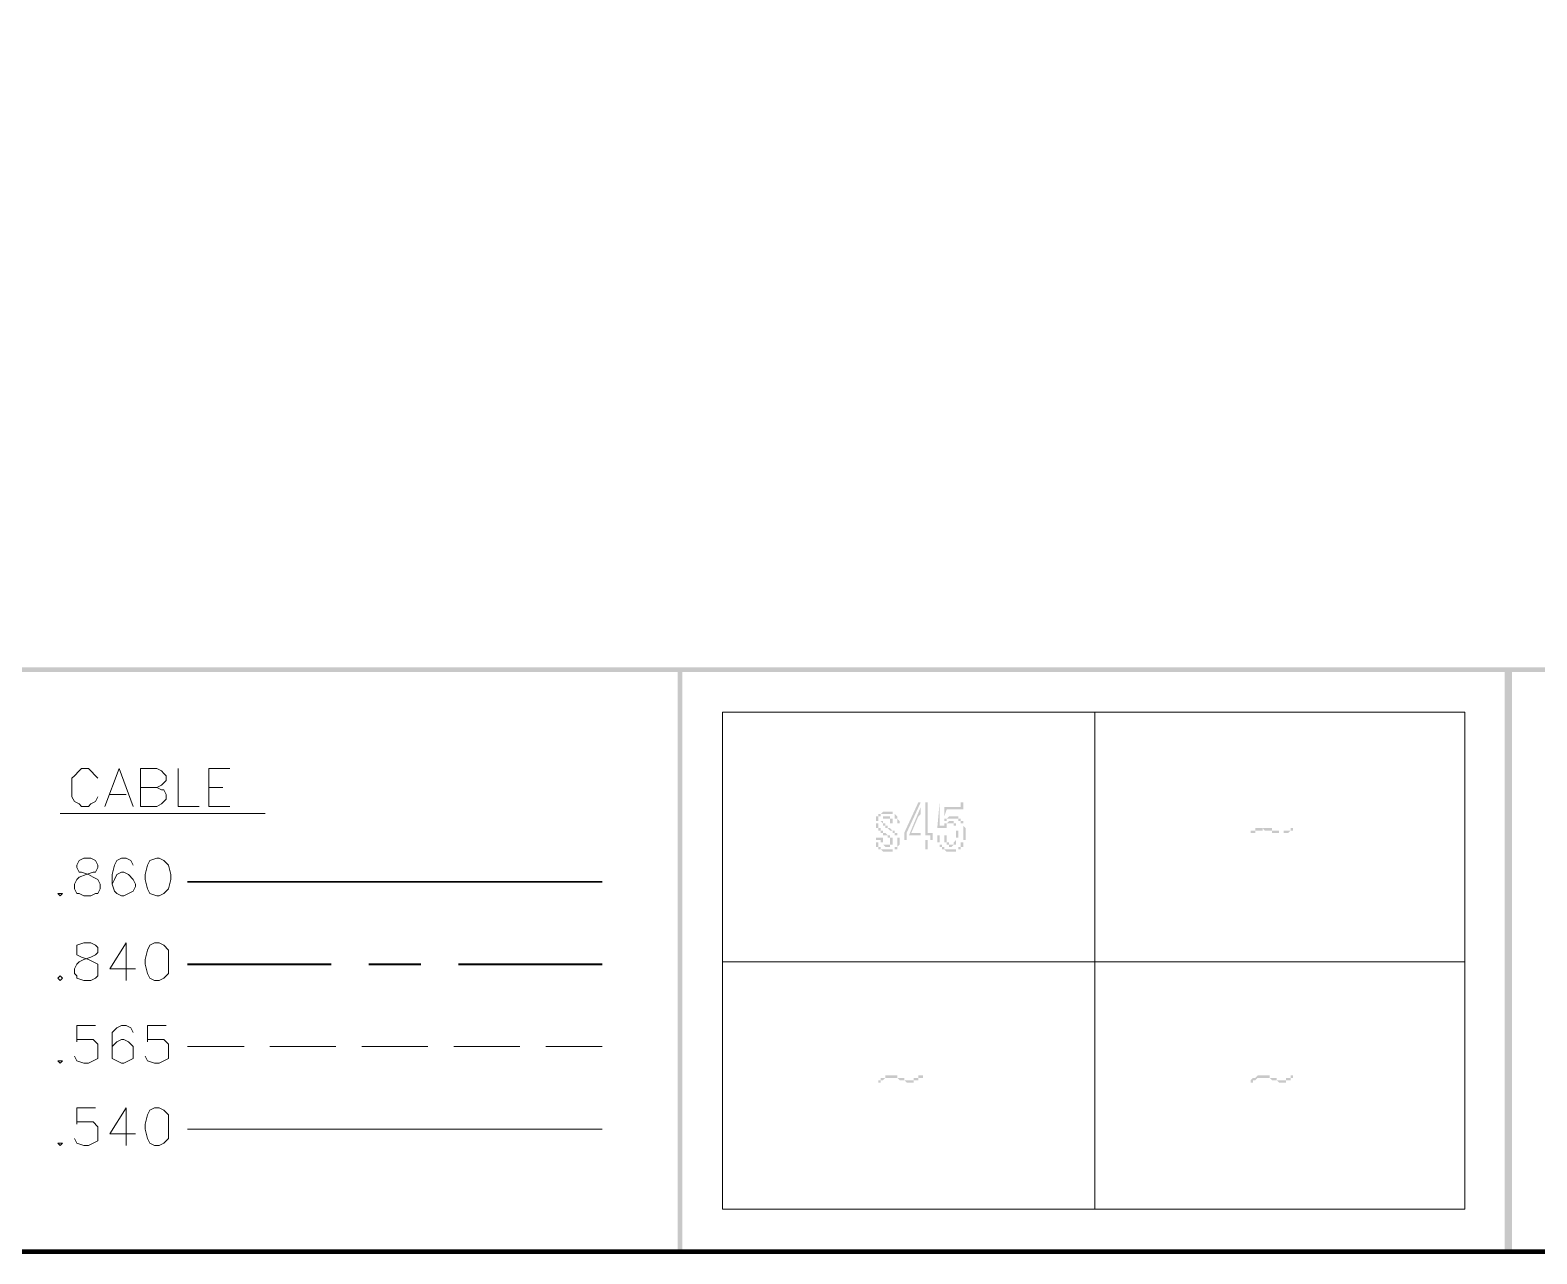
# Model space of a CAD drawing. Header units: millimetres. Extents: x 3.6 to 37.8, y 0.6 to 28.7.
# Drawn here: x 18.051 to 20.717, y 0.595 to 2.761 of the extents above; entities that cross this region are included whole.
import ezdxf

# ---------------------------------------------------------------- set-up
doc = ezdxf.new("R2010")
doc.units = ezdxf.units.MM
doc.layers.add('PDF_0', color=7, linetype='Continuous')

msp = doc.modelspace()

# ---------------------------------------------------------------- hatches: boundary and pattern name
at = {"layer": 'PDF_0', "transparency": 33554559}
h = msp.add_hatch(color=256, dxfattribs=at)
h.paths.add_polyline_path([(19.6268, 1.3858), (19.6268, 1.3358), (19.606, 1.3358)], flags=0)
h.paths.add_polyline_path([(19.6268, 1.3942), (19.6018, 1.34), (19.6018, 1.3275), (19.6268, 1.3275), (19.6268, 1.3108), (19.6351, 1.3108), (19.6351, 1.3275), (19.6435, 1.3275), (19.6435, 1.3358), (19.6351, 1.3358), (19.6351, 1.3942)], flags=0)
h.paths.add_polyline_path([(19.6268, 1.3775), (19.6268, 1.3775), (19.6268, 1.3775), (19.6268, 1.3733), (19.6268, 1.3733), (19.6268, 1.3733), (19.6268, 1.3733), (19.6226, 1.3692), (19.6226, 1.3692), (19.6226, 1.3692), (19.6226, 1.3692), (19.6101, 1.34), (19.6268, 1.34), (19.6268, 1.365), (19.6268, 1.365), (19.6268, 1.3692), (19.6268, 1.3692), (19.6268, 1.3692), (19.6268, 1.3733), (19.6268, 1.3733), (19.6268, 1.3733), (19.6268, 1.3733), (19.6268, 1.3775), (19.6268, 1.3775), (19.6268, 1.3775)], flags=0)
h.paths.add_polyline_path([(19.6226, 1.3942), (19.6393, 1.3942), (19.6393, 1.34), (19.6476, 1.34), (19.6476, 1.3275), (19.6393, 1.3275), (19.6393, 1.3108), (19.6268, 1.3108), (19.6268, 1.3275), (19.5976, 1.3275), (19.5976, 1.34)], flags=0)
h = msp.add_hatch(color=256, dxfattribs=at)
h.paths.add_polyline_path([(19.6602, 1.3942), (19.6602, 1.3525), (19.6685, 1.3525), (19.6685, 1.3525), (19.6685, 1.3566), (19.6727, 1.3566), (19.6727, 1.3566), (19.6727, 1.3566), (19.6727, 1.3566), (19.6727, 1.3566), (19.6768, 1.3608), (19.6768, 1.3608), (19.6768, 1.3608), (19.6768, 1.3608), (19.681, 1.3608), (19.681, 1.3608), (19.681, 1.3608), (19.681, 1.3608), (19.6852, 1.3608), (19.6852, 1.3566), (19.6852, 1.3566), (19.6852, 1.3566), (19.6893, 1.3566), (19.6893, 1.3566), (19.6893, 1.3566), (19.6893, 1.3525), (19.6893, 1.3525), (19.6893, 1.3525), (19.6893, 1.3525), (19.6893, 1.3483), (19.6893, 1.3483), (19.6893, 1.3483), (19.6893, 1.3483), (19.6893, 1.3441), (19.6893, 1.3441), (19.6935, 1.3441), (19.6935, 1.34), (19.6935, 1.34), (19.6935, 1.34), (19.6935, 1.3358), (19.6935, 1.3358), (19.6935, 1.3358), (19.6935, 1.3316), (19.6893, 1.3316), (19.6893, 1.3316), (19.6893, 1.3275), (19.6893, 1.3275), (19.6893, 1.3275), (19.6893, 1.3275), (19.6893, 1.3233), (19.6893, 1.3233), (19.6893, 1.3233), (19.6893, 1.3233), (19.6893, 1.3233), (19.6893, 1.3191), (19.6893, 1.3191), (19.6852, 1.3191), (19.6852, 1.3191), (19.6852, 1.3191), (19.6852, 1.3191), (19.6852, 1.3191), (19.681, 1.3149), (19.681, 1.3149), (19.681, 1.3149), (19.681, 1.3149), (19.6768, 1.3149), (19.6768, 1.3191), (19.6768, 1.3191), (19.6768, 1.3191), (19.6727, 1.3191), (19.6727, 1.3191), (19.6727, 1.3191), (19.6727, 1.3233), (19.6727, 1.3233), (19.6727, 1.3233), (19.6727, 1.3233), (19.6685, 1.3233), (19.6685, 1.3233), (19.6685, 1.3275), (19.6685, 1.3275), (19.6685, 1.3275), (19.6685, 1.3275), (19.6685, 1.3316), (19.6685, 1.3316), (19.6685, 1.3316), (19.6685, 1.3358), (19.6685, 1.3358), (19.6602, 1.3358), (19.6602, 1.3358), (19.6602, 1.3316), (19.6602, 1.3316), (19.6602, 1.3316), (19.6602, 1.3275), (19.6602, 1.3275), (19.6602, 1.3275), (19.6602, 1.3233), (19.6602, 1.3233), (19.6602, 1.3233), (19.6602, 1.3233), (19.6602, 1.3191), (19.6602, 1.3191), (19.6602, 1.3191), (19.6643, 1.3191), (19.6643, 1.3191), (19.6643, 1.3149), (19.6643, 1.3149), (19.6643, 1.3149), (19.6643, 1.3149), (19.6685, 1.3149), (19.6685, 1.3149), (19.6685, 1.3108), (19.6685, 1.3108), (19.6685, 1.3108), (19.6727, 1.3108), (19.6727, 1.3108), (19.6727, 1.3108), (19.6727, 1.3108), (19.6768, 1.3108), (19.6768, 1.3108), (19.6768, 1.3108), (19.681, 1.3108), (19.681, 1.3108), (19.681, 1.3108), (19.681, 1.3108), (19.6852, 1.3108), (19.6852, 1.3108), (19.6852, 1.3108), (19.6852, 1.3108), (19.6893, 1.3108), (19.6893, 1.3108), (19.6893, 1.3108), (19.6893, 1.3108), (19.6935, 1.3108), (19.6935, 1.3149), (19.6935, 1.3149), (19.6935, 1.3149), (19.6935, 1.3149), (19.6977, 1.3149), (19.6977, 1.3149), (19.6977, 1.3191), (19.6977, 1.3191), (19.6977, 1.3191), (19.6977, 1.3191), (19.6977, 1.3191), (19.6977, 1.3233), (19.6977, 1.3233), (19.7019, 1.3233), (19.7019, 1.3233), (19.7019, 1.3275), (19.7019, 1.3275), (19.7019, 1.3275), (19.7019, 1.3275), (19.7019, 1.3316), (19.7019, 1.3316), (19.7019, 1.3316), (19.7019, 1.3358), (19.7019, 1.3358), (19.7019, 1.3358), (19.7019, 1.34), (19.7019, 1.34), (19.7019, 1.34), (19.7019, 1.3441), (19.7019, 1.3441), (19.7019, 1.3441), (19.7019, 1.3483), (19.7019, 1.3483), (19.7019, 1.3483), (19.7019, 1.3525), (19.7019, 1.3525), (19.7019, 1.3525), (19.7019, 1.3525), (19.7019, 1.3566), (19.6977, 1.3566), (19.6977, 1.3566), (19.6977, 1.3566), (19.6977, 1.3566), (19.6977, 1.3608), (19.6977, 1.3608), (19.6977, 1.3608), (19.6977, 1.3608), (19.6935, 1.3608), (19.6935, 1.365), (19.6935, 1.365), (19.6935, 1.365), (19.6935, 1.365), (19.6893, 1.365), (19.6893, 1.365), (19.6893, 1.365), (19.6893, 1.365), (19.6852, 1.365), (19.6852, 1.365), (19.6852, 1.365), (19.681, 1.365), (19.681, 1.365), (19.681, 1.365), (19.681, 1.365), (19.6768, 1.365), (19.6768, 1.365), (19.6768, 1.365), (19.6768, 1.365), (19.6768, 1.365), (19.6727, 1.365), (19.6727, 1.365), (19.6727, 1.365), (19.6727, 1.3608), (19.6727, 1.3608), (19.6685, 1.3608), (19.6685, 1.3608), (19.6685, 1.3566), (19.6685, 1.3566), (19.6685, 1.3858), (19.6977, 1.3858), (19.6977, 1.3942)], flags=0)
h.paths.add_polyline_path([(19.6602, 1.3942), (19.7019, 1.3942), (19.7019, 1.3817), (19.6727, 1.3817), (19.6685, 1.3692), (19.6685, 1.365), (19.6685, 1.365), (19.6685, 1.365), (19.6685, 1.365), (19.6727, 1.365), (19.6727, 1.365), (19.6727, 1.365), (19.6727, 1.365), (19.6727, 1.365), (19.6768, 1.3692), (19.6768, 1.3692), (19.6768, 1.3692), (19.6768, 1.3692), (19.6768, 1.3692), (19.681, 1.3692), (19.681, 1.3692), (19.681, 1.3692), (19.681, 1.3692), (19.6852, 1.3692), (19.6852, 1.3692), (19.6852, 1.3692), (19.6893, 1.3692), (19.6893, 1.3692), (19.6893, 1.3692), (19.6893, 1.3692), (19.6935, 1.3692), (19.6935, 1.365), (19.6935, 1.365), (19.6935, 1.365), (19.6977, 1.365), (19.6977, 1.365), (19.6977, 1.365), (19.6977, 1.365), (19.6977, 1.3608), (19.6977, 1.3608), (19.7019, 1.3608), (19.7019, 1.3608), (19.7019, 1.3608), (19.7019, 1.3566), (19.7019, 1.3566), (19.7019, 1.3566), (19.7019, 1.3566), (19.7019, 1.3566), (19.7019, 1.3525), (19.7019, 1.3525), (19.7019, 1.3525), (19.706, 1.3483), (19.706, 1.3483), (19.706, 1.3483), (19.706, 1.3483), (19.706, 1.3441), (19.706, 1.3441), (19.706, 1.3441), (19.706, 1.34), (19.706, 1.34), (19.706, 1.34), (19.706, 1.3358), (19.706, 1.3358), (19.706, 1.3358), (19.706, 1.3316), (19.706, 1.3316), (19.706, 1.3316), (19.706, 1.3275), (19.7019, 1.3275), (19.7019, 1.3275), (19.7019, 1.3275), (19.7019, 1.3233), (19.7019, 1.3233), (19.7019, 1.3233), (19.7019, 1.3233), (19.7019, 1.3191), (19.7019, 1.3191), (19.7019, 1.3191), (19.7019, 1.3191), (19.7019, 1.3149), (19.6977, 1.3149), (19.6977, 1.3149), (19.6977, 1.3149), (19.6977, 1.3149), (19.6977, 1.3149), (19.6977, 1.3108), (19.6977, 1.3108), (19.6935, 1.3108), (19.6935, 1.3108), (19.6935, 1.3108), (19.6935, 1.3108), (19.6935, 1.3108), (19.6893, 1.3108), (19.6893, 1.3108), (19.6893, 1.3066), (19.6852, 1.3066), (19.6852, 1.3066), (19.6852, 1.3066), (19.6852, 1.3066), (19.681, 1.3066), (19.681, 1.3066), (19.681, 1.3066), (19.681, 1.3066), (19.6768, 1.3066), (19.6768, 1.3066), (19.6768, 1.3066), (19.6727, 1.3066), (19.6727, 1.3066), (19.6727, 1.3066), (19.6727, 1.3066), (19.6685, 1.3108), (19.6685, 1.3108), (19.6685, 1.3108), (19.6685, 1.3108), (19.6643, 1.3108), (19.6643, 1.3108), (19.6643, 1.3108), (19.6643, 1.3108), (19.6643, 1.3149), (19.6602, 1.3149), (19.6602, 1.3149), (19.6602, 1.3149), (19.6602, 1.3149), (19.6602, 1.3191), (19.6602, 1.3191), (19.6602, 1.3191), (19.6602, 1.3191), (19.6602, 1.3233), (19.656, 1.3233), (19.656, 1.3233), (19.656, 1.3233), (19.656, 1.3275), (19.656, 1.3275), (19.656, 1.3275), (19.656, 1.3275), (19.656, 1.3316), (19.656, 1.3316), (19.656, 1.3316), (19.656, 1.3358), (19.656, 1.3358), (19.6727, 1.3358), (19.6727, 1.3358), (19.6727, 1.3358), (19.6727, 1.3358), (19.6727, 1.3316), (19.6727, 1.3316), (19.6727, 1.3316), (19.6727, 1.3275), (19.6727, 1.3275), (19.6727, 1.3275), (19.6727, 1.3275), (19.6727, 1.3233), (19.6727, 1.3233), (19.6727, 1.3233), (19.6727, 1.3233), (19.6768, 1.3233), (19.6768, 1.3191), (19.6768, 1.3191), (19.6768, 1.3191), (19.6768, 1.3191), (19.681, 1.3191), (19.681, 1.3191), (19.681, 1.3191), (19.681, 1.3191), (19.6852, 1.3191), (19.6852, 1.3191), (19.6852, 1.3233), (19.6852, 1.3233), (19.6852, 1.3233), (19.6852, 1.3233), (19.6852, 1.3233), (19.6893, 1.3275), (19.6893, 1.3275), (19.6893, 1.3275), (19.6893, 1.3275), (19.6893, 1.3275), (19.6893, 1.3316), (19.6893, 1.3316), (19.6893, 1.3316), (19.6893, 1.3358), (19.6893, 1.3358), (19.6893, 1.3358), (19.6893, 1.34), (19.6893, 1.34), (19.6893, 1.34), (19.6893, 1.34), (19.6893, 1.3441), (19.6893, 1.3441), (19.6893, 1.3441), (19.6893, 1.3483), (19.6893, 1.3483), (19.6893, 1.3483), (19.6893, 1.3483), (19.6893, 1.3525), (19.6852, 1.3525), (19.6852, 1.3525), (19.6852, 1.3525), (19.6852, 1.3525), (19.6852, 1.3566), (19.6852, 1.3566), (19.6852, 1.3566), (19.681, 1.3566), (19.681, 1.3566), (19.681, 1.3566), (19.681, 1.3566), (19.6768, 1.3566), (19.6768, 1.3566), (19.6768, 1.3566), (19.6768, 1.3566), (19.6727, 1.3566), (19.6727, 1.3566), (19.6727, 1.3525), (19.6727, 1.3525), (19.6727, 1.3525), (19.6727, 1.3525), (19.6727, 1.3483), (19.6727, 1.3483), (19.656, 1.3483)], flags=0)
h = msp.add_hatch(color=256, dxfattribs=at)
h.paths.add_polyline_path([(19.5851, 1.3566), (19.5851, 1.3608), (19.5851, 1.3608), (19.5851, 1.3608), (19.5851, 1.3608), (19.5851, 1.365), (19.5851, 1.365), (19.5851, 1.365), (19.5809, 1.365), (19.5809, 1.3691), (19.5809, 1.3691), (19.5809, 1.3691), (19.5809, 1.3691), (19.5809, 1.3691), (19.5809, 1.3733), (19.5768, 1.3733), (19.5768, 1.3733), (19.5768, 1.3733), (19.5768, 1.3733), (19.5726, 1.3733), (19.5726, 1.3733), (19.5726, 1.3733), (19.5684, 1.3733), (19.5684, 1.3733), (19.5684, 1.3733), (19.5684, 1.3733), (19.5642, 1.3733), (19.5642, 1.3733), (19.5642, 1.3733), (19.5601, 1.3733), (19.5601, 1.3733), (19.5601, 1.3733), (19.5601, 1.3733), (19.5559, 1.3733), (19.5559, 1.3733), (19.5559, 1.3733), (19.5559, 1.3691), (19.5559, 1.3691), (19.5517, 1.3691), (19.5517, 1.3691), (19.5517, 1.3691), (19.5517, 1.3691), (19.5517, 1.365), (19.5517, 1.365), (19.5517, 1.365), (19.5517, 1.365), (19.5517, 1.3608), (19.5476, 1.3608), (19.5476, 1.3608), (19.5476, 1.3608), (19.5476, 1.3566), (19.5476, 1.3566), (19.5517, 1.3566), (19.5517, 1.3566), (19.5517, 1.3566), (19.5517, 1.3525), (19.5517, 1.3525), (19.5517, 1.3525), (19.5517, 1.3525), (19.5517, 1.3483), (19.5517, 1.3483), (19.5517, 1.3483), (19.5559, 1.3483), (19.5559, 1.3483), (19.5559, 1.3441), (19.5559, 1.3441), (19.5559, 1.3441), (19.5601, 1.3441), (19.5601, 1.3441), (19.5601, 1.34), (19.5601, 1.34), (19.5642, 1.34), (19.5642, 1.34), (19.5642, 1.34), (19.5642, 1.34), (19.5642, 1.34), (19.5684, 1.3358), (19.5684, 1.3358), (19.5684, 1.3358), (19.5684, 1.3358), (19.5726, 1.3358), (19.5726, 1.3316), (19.5726, 1.3316), (19.5726, 1.3316), (19.5768, 1.3316), (19.5768, 1.3316), (19.5768, 1.3275), (19.5768, 1.3275), (19.5768, 1.3275), (19.5768, 1.3275), (19.5768, 1.3275), (19.5768, 1.3275), (19.5768, 1.3233), (19.5768, 1.3233), (19.5768, 1.3233), (19.5768, 1.3191), (19.5768, 1.3191), (19.5768, 1.3191), (19.5726, 1.3191), (19.5726, 1.3191), (19.5726, 1.3191), (19.5726, 1.3149), (19.5726, 1.3149), (19.5684, 1.3149), (19.5684, 1.3149), (19.5684, 1.3149), (19.5642, 1.3149), (19.5642, 1.3149), (19.5642, 1.3149), (19.5642, 1.3149), (19.5601, 1.3191), (19.5601, 1.3191), (19.5601, 1.3191), (19.5601, 1.3191), (19.5601, 1.3191), (19.5601, 1.3191), (19.5601, 1.3233), (19.5559, 1.3233), (19.5559, 1.3233), (19.5559, 1.3233), (19.5559, 1.3275), (19.5559, 1.3275), (19.5559, 1.3275), (19.5476, 1.3275), (19.5476, 1.3275), (19.5476, 1.3275), (19.5476, 1.3233), (19.5476, 1.3233), (19.5476, 1.3233), (19.5517, 1.3233), (19.5517, 1.3191), (19.5517, 1.3191), (19.5517, 1.3191), (19.5517, 1.3191), (19.5517, 1.3149), (19.5517, 1.3149), (19.5517, 1.3149), (19.5517, 1.3149), (19.5559, 1.3149), (19.5559, 1.3149), (19.5559, 1.3108), (19.5559, 1.3108), (19.5559, 1.3108), (19.5601, 1.3108), (19.5601, 1.3108), (19.5601, 1.3108), (19.5601, 1.3108), (19.5642, 1.3108), (19.5642, 1.3108), (19.5642, 1.3108), (19.5684, 1.3108), (19.5684, 1.3108), (19.5684, 1.3108), (19.5684, 1.3108), (19.5726, 1.3108), (19.5726, 1.3108), (19.5726, 1.3108), (19.5768, 1.3108), (19.5768, 1.3108), (19.5768, 1.3108), (19.5768, 1.3108), (19.5809, 1.3108), (19.5809, 1.3149), (19.5809, 1.3149), (19.5809, 1.3149), (19.5809, 1.3149), (19.5809, 1.3149), (19.5851, 1.3149), (19.5851, 1.3191), (19.5851, 1.3191), (19.5851, 1.3191), (19.5851, 1.3191), (19.5851, 1.3233), (19.5851, 1.3233), (19.5851, 1.3233), (19.5851, 1.3233), (19.5851, 1.3275), (19.5851, 1.3275), (19.5851, 1.3275), (19.5851, 1.3275), (19.5851, 1.3275), (19.5851, 1.3316), (19.5851, 1.3316), (19.5851, 1.3316), (19.5851, 1.3316), (19.5851, 1.3316), (19.5851, 1.3358), (19.5809, 1.3358), (19.5809, 1.3358), (19.5809, 1.3358), (19.5809, 1.34), (19.5809, 1.34), (19.5768, 1.34), (19.5768, 1.34), (19.5768, 1.34), (19.5768, 1.3441), (19.5726, 1.3441), (19.5726, 1.3441), (19.5726, 1.3441), (19.5726, 1.3441), (19.5726, 1.3441), (19.5684, 1.3483), (19.5684, 1.3483), (19.5684, 1.3483), (19.5642, 1.3483), (19.5642, 1.3483), (19.5642, 1.3525), (19.5642, 1.3525), (19.5601, 1.3525), (19.5601, 1.3525), (19.5601, 1.3525), (19.5601, 1.3566), (19.5601, 1.3566), (19.5601, 1.3566), (19.5601, 1.3566), (19.5601, 1.3566), (19.5559, 1.3608), (19.5559, 1.3608), (19.5559, 1.3608), (19.5559, 1.3608), (19.5601, 1.3608), (19.5601, 1.365), (19.5601, 1.365), (19.5601, 1.365), (19.5601, 1.365), (19.5601, 1.365), (19.5601, 1.3691), (19.5642, 1.3691), (19.5642, 1.3691), (19.5642, 1.3691), (19.5684, 1.3691), (19.5684, 1.3691), (19.5684, 1.3691), (19.5684, 1.3691), (19.5726, 1.3691), (19.5726, 1.3691), (19.5726, 1.365), (19.5726, 1.365), (19.5726, 1.365), (19.5726, 1.365), (19.5768, 1.365), (19.5768, 1.365), (19.5768, 1.365), (19.5768, 1.3608), (19.5768, 1.3608), (19.5768, 1.3608), (19.5768, 1.3566), (19.5768, 1.3566)], flags=0)
h.paths.add_polyline_path([(19.5893, 1.3566), (19.5726, 1.3566), (19.5726, 1.3566), (19.5726, 1.3566), (19.5726, 1.3608), (19.5726, 1.3608), (19.5726, 1.3608), (19.5726, 1.3608), (19.5726, 1.365), (19.5726, 1.365), (19.5726, 1.365), (19.5726, 1.365), (19.5684, 1.365), (19.5684, 1.365), (19.5684, 1.365), (19.5684, 1.365), (19.5642, 1.365), (19.5642, 1.365), (19.5642, 1.365), (19.5642, 1.365), (19.5642, 1.365), (19.5601, 1.365), (19.5601, 1.3608), (19.5601, 1.3608), (19.5601, 1.3608), (19.5601, 1.3608), (19.5601, 1.3608), (19.5601, 1.3566), (19.5601, 1.3566), (19.5601, 1.3566), (19.5601, 1.3566), (19.5642, 1.3566), (19.5642, 1.3566), (19.5642, 1.3525), (19.5642, 1.3525), (19.5642, 1.3525), (19.5684, 1.3525), (19.5684, 1.3483), (19.5684, 1.3483), (19.5684, 1.3483), (19.5726, 1.3483), (19.5726, 1.3483), (19.5726, 1.3483), (19.5726, 1.3483), (19.5726, 1.3483), (19.5726, 1.3483), (19.5768, 1.3441), (19.5768, 1.3441), (19.5768, 1.3441), (19.5768, 1.3441), (19.5809, 1.3441), (19.5809, 1.34), (19.5809, 1.34), (19.5809, 1.34), (19.5851, 1.34), (19.5851, 1.3358), (19.5851, 1.3358), (19.5851, 1.3358), (19.5851, 1.3358), (19.5851, 1.3358), (19.5851, 1.3316), (19.5893, 1.3316), (19.5893, 1.3316), (19.5893, 1.3316), (19.5893, 1.3316), (19.5893, 1.3275), (19.5893, 1.3275), (19.5893, 1.3275), (19.5893, 1.3275), (19.5893, 1.3275), (19.5893, 1.3233), (19.5893, 1.3233), (19.5893, 1.3233), (19.5893, 1.3191), (19.5893, 1.3191), (19.5893, 1.3191), (19.5893, 1.3191), (19.5851, 1.3149), (19.5851, 1.3149), (19.5851, 1.3149), (19.5851, 1.3149), (19.5851, 1.3149), (19.5851, 1.3108), (19.5851, 1.3108), (19.5809, 1.3108), (19.5809, 1.3108), (19.5809, 1.3108), (19.5809, 1.3108), (19.5809, 1.3108), (19.5768, 1.3108), (19.5768, 1.3108), (19.5768, 1.3066), (19.5768, 1.3066), (19.5726, 1.3066), (19.5726, 1.3066), (19.5726, 1.3066), (19.5684, 1.3066), (19.5684, 1.3066), (19.5684, 1.3066), (19.5642, 1.3066), (19.5642, 1.3066), (19.5642, 1.3066), (19.5601, 1.3066), (19.5601, 1.3066), (19.5601, 1.3066), (19.5601, 1.3066), (19.5559, 1.3108), (19.5559, 1.3108), (19.5559, 1.3108), (19.5559, 1.3108), (19.5517, 1.3108), (19.5517, 1.3108), (19.5517, 1.3108), (19.5517, 1.3108), (19.5517, 1.3108), (19.5517, 1.3149), (19.5517, 1.3149), (19.5476, 1.3149), (19.5476, 1.3149), (19.5476, 1.3149), (19.5476, 1.3191), (19.5476, 1.3191), (19.5476, 1.3191), (19.5476, 1.3191), (19.5476, 1.3233), (19.5476, 1.3233), (19.5476, 1.3233), (19.5476, 1.3275), (19.5476, 1.3275), (19.5476, 1.3275), (19.5476, 1.3275), (19.5476, 1.3316), (19.5476, 1.3316), (19.5476, 1.3316), (19.5476, 1.3316), (19.5601, 1.3316), (19.5601, 1.3316), (19.5601, 1.3275), (19.5601, 1.3275), (19.5601, 1.3275), (19.5601, 1.3233), (19.5601, 1.3233), (19.5601, 1.3233), (19.5601, 1.3233), (19.5601, 1.3191), (19.5642, 1.3191), (19.5642, 1.3191), (19.5642, 1.3191), (19.5642, 1.3191), (19.5684, 1.3191), (19.5684, 1.3191), (19.5684, 1.3191), (19.5684, 1.3191), (19.5726, 1.3191), (19.5726, 1.3191), (19.5726, 1.3191), (19.5726, 1.3233), (19.5726, 1.3233), (19.5726, 1.3233), (19.5726, 1.3233), (19.5726, 1.3233), (19.5726, 1.3275), (19.5726, 1.3275), (19.5726, 1.3275), (19.5726, 1.3275), (19.5726, 1.3275), (19.5726, 1.3316), (19.5726, 1.3316), (19.5684, 1.3316), (19.5684, 1.3316), (19.5684, 1.3316), (19.5684, 1.3358), (19.5642, 1.3358), (19.5642, 1.3358), (19.5642, 1.3358), (19.5642, 1.3358), (19.5601, 1.3358), (19.5601, 1.34), (19.5601, 1.34), (19.5559, 1.34), (19.5559, 1.34), (19.5559, 1.34), (19.5559, 1.3441), (19.5559, 1.3441), (19.5517, 1.3441), (19.5517, 1.3441), (19.5517, 1.3441), (19.5517, 1.3441), (19.5517, 1.3483), (19.5517, 1.3483), (19.5517, 1.3483), (19.5476, 1.3483), (19.5476, 1.3483), (19.5476, 1.3525), (19.5476, 1.3525), (19.5476, 1.3525), (19.5476, 1.3525), (19.5476, 1.3566), (19.5476, 1.3566), (19.5476, 1.3566), (19.5476, 1.3566), (19.5476, 1.3608), (19.5476, 1.3608), (19.5476, 1.3608), (19.5476, 1.3608), (19.5476, 1.365), (19.5476, 1.365), (19.5476, 1.365), (19.5476, 1.365), (19.5476, 1.3691), (19.5476, 1.3691), (19.5517, 1.3691), (19.5517, 1.3691), (19.5517, 1.3733), (19.5517, 1.3733), (19.5517, 1.3733), (19.5517, 1.3733), (19.5517, 1.3733), (19.5559, 1.3733), (19.5559, 1.3733), (19.5559, 1.3733), (19.5559, 1.3733), (19.5601, 1.3775), (19.5601, 1.3775), (19.5601, 1.3775), (19.5601, 1.3775), (19.5642, 1.3775), (19.5642, 1.3775), (19.5642, 1.3775), (19.5684, 1.3775), (19.5684, 1.3775), (19.5684, 1.3775), (19.5726, 1.3775), (19.5726, 1.3775), (19.5726, 1.3775), (19.5726, 1.3775), (19.5768, 1.3775), (19.5768, 1.3775), (19.5768, 1.3733), (19.5768, 1.3733), (19.5809, 1.3733), (19.5809, 1.3733), (19.5809, 1.3733), (19.5809, 1.3733), (19.5809, 1.3733), (19.5809, 1.3733), (19.5851, 1.3691), (19.5851, 1.3691), (19.5851, 1.3691), (19.5851, 1.3691), (19.5851, 1.3691), (19.5851, 1.365), (19.5851, 1.365), (19.5851, 1.365), (19.5851, 1.365), (19.5893, 1.3608), (19.5893, 1.3608), (19.5893, 1.3608), (19.5893, 1.3566), (19.5893, 1.3566), (19.5893, 1.3566)], flags=0)
for points in [[(20.2857, 1.3525), (20.2857, 1.3483), (20.2857, 1.3441), (20.2857, 1.3441), (20.2857, 1.3441), (20.2815, 1.3441), (20.2815, 1.3441), (20.2815, 1.3441), (20.2815, 1.3441), (20.2773, 1.34), (20.2773, 1.34), (20.2773, 1.34), (20.2773, 1.34), (20.2773, 1.34), (20.2732, 1.34), (20.2732, 1.34), (20.2732, 1.34), (20.2732, 1.34), (20.269, 1.34), (20.269, 1.34), (20.269, 1.34), (20.269, 1.34), (20.2648, 1.34), (20.2648, 1.34), (20.2648, 1.34), (20.2648, 1.34), (20.2606, 1.34), (20.2606, 1.34), (20.2606, 1.34), (20.2606, 1.34), (20.2565, 1.34), (20.2565, 1.34), (20.2565, 1.34), (20.2565, 1.34), (20.2523, 1.34), (20.2523, 1.34), (20.2523, 1.34), (20.2481, 1.34), (20.2481, 1.34), (20.2481, 1.3441), (20.2481, 1.3441), (20.244, 1.3441), (20.244, 1.3441), (20.244, 1.3441), (20.2398, 1.3441), (20.2398, 1.3441), (20.2398, 1.3441), (20.2398, 1.3441), (20.2356, 1.3441), (20.2356, 1.3441), (20.2356, 1.3441), (20.2356, 1.3441), (20.2315, 1.3483), (20.2315, 1.3483), (20.2315, 1.3441), (20.2315, 1.3441), (20.2273, 1.3441), (20.2273, 1.3441), (20.2273, 1.3441), (20.2273, 1.3441), (20.2231, 1.3441), (20.2231, 1.3441), (20.2231, 1.3441), (20.2231, 1.3441), (20.2231, 1.3441), (20.2189, 1.3441), (20.2189, 1.3441), (20.2189, 1.34), (20.2189, 1.34), (20.2148, 1.34), (20.2148, 1.34), (20.2148, 1.34), (20.2148, 1.34), (20.2106, 1.34), (20.2106, 1.3358), (20.2106, 1.3358), (20.2106, 1.34), (20.2106, 1.34), (20.2106, 1.3441), (20.2148, 1.3441), (20.2148, 1.3441), (20.2148, 1.3441), (20.2148, 1.3441), (20.2189, 1.3441), (20.2189, 1.3441), (20.2189, 1.3483), (20.2189, 1.3483), (20.2231, 1.3483), (20.2231, 1.3483), (20.2231, 1.3483), (20.2231, 1.3483), (20.2273, 1.3483), (20.2273, 1.3483), (20.2273, 1.3483), (20.2273, 1.3483), (20.2315, 1.3483), (20.2315, 1.3483), (20.2315, 1.3483), (20.2315, 1.3483), (20.2356, 1.3483), (20.2356, 1.3483), (20.2356, 1.3483), (20.2356, 1.3483), (20.2398, 1.3483), (20.2398, 1.3483), (20.2398, 1.3483), (20.2398, 1.3483), (20.244, 1.3483), (20.244, 1.3483), (20.244, 1.3483), (20.244, 1.3483), (20.244, 1.3483), (20.2481, 1.3483), (20.2481, 1.3441), (20.2481, 1.3441), (20.2481, 1.3441), (20.2523, 1.3441), (20.2523, 1.3441), (20.2523, 1.3441), (20.2565, 1.3441), (20.2565, 1.3441), (20.2565, 1.3441), (20.2606, 1.3441), (20.2606, 1.3441), (20.2606, 1.34), (20.2606, 1.34), (20.2648, 1.34), (20.2648, 1.34), (20.2648, 1.34), (20.2648, 1.34), (20.2648, 1.34), (20.2648, 1.34), (20.269, 1.34), (20.269, 1.34), (20.269, 1.34), (20.269, 1.3441), (20.2732, 1.3441), (20.2732, 1.3441), (20.2732, 1.3441), (20.2773, 1.3441), (20.2773, 1.3441), (20.2773, 1.3441), (20.2773, 1.3441), (20.2773, 1.3441), (20.2815, 1.3441), (20.2815, 1.3483), (20.2815, 1.3483), (20.2815, 1.3483), (20.2857, 1.3483), (20.2857, 1.3483), (20.2857, 1.3483), (20.2857, 1.3525)], [(19.631, 0.9105), (19.631, 0.9063), (19.6268, 0.9063), (19.6268, 0.9063), (19.6268, 0.9063), (19.6268, 0.9063), (19.6226, 0.9063), (19.6226, 0.9021), (19.6226, 0.9021), (19.6226, 0.9021), (19.6185, 0.9021), (19.6185, 0.9021), (19.6185, 0.9021), (19.6185, 0.9021), (19.6185, 0.9021), (19.6143, 0.9021), (19.6143, 0.9021), (19.6143, 0.8979), (19.6101, 0.8979), (19.6101, 0.8979), (19.6101, 0.8979), (19.6101, 0.8979), (19.606, 0.8979), (19.606, 0.8979), (19.606, 0.8979), (19.606, 0.8979), (19.6018, 0.8979), (19.6018, 0.8979), (19.6018, 0.8979), (19.6018, 0.8979), (19.5976, 0.9021), (19.5976, 0.9021), (19.5976, 0.9021), (19.5976, 0.9021), (19.5934, 0.9021), (19.5934, 0.9021), (19.5934, 0.9021), (19.5893, 0.9021), (19.5893, 0.9021), (19.5893, 0.9021), (19.5893, 0.9021), (19.5851, 0.9063), (19.5851, 0.9063), (19.5851, 0.9063), (19.5809, 0.9063), (19.5809, 0.9063), (19.5809, 0.9063), (19.5809, 0.9063), (19.5768, 0.9063), (19.5768, 0.9063), (19.5768, 0.9063), (19.5768, 0.9063), (19.5726, 0.9063), (19.5726, 0.9063), (19.5726, 0.9063), (19.5726, 0.9063), (19.5726, 0.9063), (19.5684, 0.9063), (19.5684, 0.9063), (19.5684, 0.9063), (19.5643, 0.9063), (19.5643, 0.9063), (19.5643, 0.9063), (19.5643, 0.9063), (19.5643, 0.9063), (19.5601, 0.9021), (19.5601, 0.9021), (19.5601, 0.9021), (19.5601, 0.9021), (19.5559, 0.9021), (19.5559, 0.9021), (19.5559, 0.9021), (19.5559, 0.8979), (19.5517, 0.8979), (19.5517, 0.8979), (19.5517, 0.8979), (19.5517, 0.9021), (19.5517, 0.9021), (19.5559, 0.9021), (19.5559, 0.9063), (19.5559, 0.9063), (19.5559, 0.9063), (19.5601, 0.9063), (19.5601, 0.9063), (19.5601, 0.9063), (19.5601, 0.9063), (19.5643, 0.9063), (19.5643, 0.9105), (19.5643, 0.9105), (19.5643, 0.9105), (19.5643, 0.9105), (19.5684, 0.9105), (19.5684, 0.9105), (19.5684, 0.9105), (19.5684, 0.9105), (19.5726, 0.9105), (19.5726, 0.9105), (19.5726, 0.9105), (19.5726, 0.9105), (19.5768, 0.9105), (19.5768, 0.9105), (19.5768, 0.9105), (19.5768, 0.9105), (19.5809, 0.9105), (19.5809, 0.9105), (19.5809, 0.9105), (19.5809, 0.9105), (19.5851, 0.9105), (19.5851, 0.9105), (19.5851, 0.9105), (19.5851, 0.9063), (19.5851, 0.9063), (19.5893, 0.9063), (19.5893, 0.9063), (19.5893, 0.9063), (19.5934, 0.9063), (19.5934, 0.9063), (19.5934, 0.9063), (19.5976, 0.9063), (19.5976, 0.9063), (19.5976, 0.9021), (19.5976, 0.9021), (19.6018, 0.9021), (19.6018, 0.9021), (19.6018, 0.9021), (19.6018, 0.9021), (19.606, 0.9021), (19.606, 0.9021), (19.606, 0.9021), (19.606, 0.9021), (19.606, 0.9021), (19.6101, 0.9021), (19.6101, 0.9021), (19.6101, 0.9021), (19.6101, 0.9021), (19.6143, 0.9021), (19.6143, 0.9021), (19.6143, 0.9021), (19.6143, 0.9063), (19.6185, 0.9063), (19.6185, 0.9063), (19.6185, 0.9063), (19.6185, 0.9063), (19.6226, 0.9063), (19.6226, 0.9063), (19.6226, 0.9063), (19.6226, 0.9063), (19.6226, 0.9105), (19.6268, 0.9105), (19.6268, 0.9105), (19.6268, 0.9105), (19.631, 0.9105)], [(20.2857, 0.9105), (20.2857, 0.9063), (20.2857, 0.9063), (20.2857, 0.9063), (20.2857, 0.9063), (20.2815, 0.9063), (20.2815, 0.9063), (20.2815, 0.9021), (20.2815, 0.9021), (20.2773, 0.9021), (20.2773, 0.9021), (20.2773, 0.9021), (20.2773, 0.9021), (20.2773, 0.9021), (20.2732, 0.9021), (20.2732, 0.9021), (20.2732, 0.9021), (20.2732, 0.8979), (20.269, 0.8979), (20.269, 0.8979), (20.269, 0.8979), (20.269, 0.8979), (20.2648, 0.8979), (20.2648, 0.8979), (20.2648, 0.8979), (20.2648, 0.8979), (20.2606, 0.8979), (20.2606, 0.8979), (20.2606, 0.8979), (20.2606, 0.8979), (20.2565, 0.9021), (20.2565, 0.9021), (20.2565, 0.9021), (20.2565, 0.9021), (20.2523, 0.9021), (20.2523, 0.9021), (20.2523, 0.9021), (20.2481, 0.9021), (20.2481, 0.9021), (20.2481, 0.9021), (20.2481, 0.9021), (20.244, 0.9063), (20.244, 0.9063), (20.244, 0.9063), (20.2398, 0.9063), (20.2398, 0.9063), (20.2398, 0.9063), (20.2398, 0.9063), (20.2356, 0.9063), (20.2356, 0.9063), (20.2356, 0.9063), (20.2356, 0.9063), (20.2315, 0.9063), (20.2315, 0.9063), (20.2315, 0.9063), (20.2315, 0.9063), (20.2273, 0.9063), (20.2273, 0.9063), (20.2273, 0.9063), (20.2273, 0.9063), (20.2231, 0.9063), (20.2231, 0.9063), (20.2231, 0.9063), (20.2231, 0.9063), (20.2231, 0.9063), (20.2189, 0.9021), (20.2189, 0.9021), (20.2189, 0.9021), (20.2189, 0.9021), (20.2148, 0.9021), (20.2148, 0.9021), (20.2148, 0.9021), (20.2148, 0.8979), (20.2106, 0.8979), (20.2106, 0.8979), (20.2106, 0.8979), (20.2106, 0.9021), (20.2106, 0.9021), (20.2106, 0.9021), (20.2148, 0.9063), (20.2148, 0.9063), (20.2148, 0.9063), (20.2148, 0.9063), (20.2189, 0.9063), (20.2189, 0.9063), (20.2189, 0.9063), (20.2189, 0.9063), (20.2231, 0.9105), (20.2231, 0.9105), (20.2231, 0.9105), (20.2231, 0.9105), (20.2273, 0.9105), (20.2273, 0.9105), (20.2273, 0.9105), (20.2273, 0.9105), (20.2315, 0.9105), (20.2315, 0.9105), (20.2315, 0.9105), (20.2315, 0.9105), (20.2356, 0.9105), (20.2356, 0.9105), (20.2356, 0.9105), (20.2356, 0.9105), (20.2398, 0.9105), (20.2398, 0.9105), (20.2398, 0.9105), (20.2398, 0.9105), (20.244, 0.9105), (20.244, 0.9105), (20.244, 0.9105), (20.244, 0.9063), (20.244, 0.9063), (20.2481, 0.9063), (20.2481, 0.9063), (20.2481, 0.9063), (20.2481, 0.9063), (20.2523, 0.9063), (20.2523, 0.9063), (20.2523, 0.9063), (20.2565, 0.9063), (20.2565, 0.9021), (20.2565, 0.9021), (20.2606, 0.9021), (20.2606, 0.9021), (20.2606, 0.9021), (20.2606, 0.9021), (20.2648, 0.9021), (20.2648, 0.9021), (20.2648, 0.9021), (20.2648, 0.9021), (20.2648, 0.9021), (20.2648, 0.9021), (20.269, 0.9021), (20.269, 0.9021), (20.269, 0.9021), (20.269, 0.9021), (20.2732, 0.9021), (20.2732, 0.9021), (20.2732, 0.9063), (20.2773, 0.9063), (20.2773, 0.9063), (20.2773, 0.9063), (20.2773, 0.9063), (20.2773, 0.9063), (20.2815, 0.9063), (20.2815, 0.9063), (20.2815, 0.9063), (20.2815, 0.9105), (20.2857, 0.9105), (20.2857, 0.9105), (20.2857, 0.9105), (20.2857, 0.9105)]]:
    msp.add_hatch(color=256, dxfattribs=at).paths.add_polyline_path(points)

# ---------------------------------------------------------------- linework, layer by layer
at = {"layer": 'PDF_0', "lineweight": 0, "const_width": 0.00834}
msp.add_lwpolyline([(37.7648, 0.5988), (37.7648, 28.6993), (3.5681, 28.6993), (3.5681, 0.5988)], close=True, dxfattribs=at)
at = {"layer": 'PDF_0', "lineweight": 9}
for points in [[(20.5893, 1.1117), (20.5893, 0.6739), (19.9346, 0.6739), (19.9346, 1.1117), (19.2758, 1.1117), (19.2758, 1.5537), (19.9346, 1.5537)], [(19.9346, 0.6739), (19.2758, 0.6739), (19.2758, 1.1117)]]:
    msp.add_lwpolyline(points, dxfattribs=at)
msp.add_lwpolyline([(19.9346, 1.5537), (20.5893, 1.5537), (20.5893, 1.1117), (19.9346, 1.1117)], close=True, dxfattribs=at)
at = {"layer": 'PDF_0', "color": 8, "lineweight": 0, "true_color": 0x808080}
for points in [[(18.1708, 1.437), (18.1666, 1.4411), (18.1583, 1.4495), (18.1541, 1.4537), (18.1416, 1.4537), (18.1374, 1.4495), (18.1291, 1.4411), (18.1249, 1.437), (18.1249, 1.4286), (18.1249, 1.412), (18.1249, 1.4036), (18.1291, 1.3953), (18.1374, 1.3911), (18.1416, 1.3869), (18.1541, 1.3869), (18.1583, 1.3911), (18.1666, 1.3953), (18.1708, 1.4036)], [(18.1833, 1.3869), (18.2083, 1.4537), (18.2333, 1.3869)], [(18.275, 1.4203), (18.2834, 1.4161), (18.2876, 1.4161), (18.2917, 1.4078), (18.2917, 1.3995), (18.2876, 1.3953), (18.2834, 1.3911), (18.275, 1.3869), (18.2459, 1.3869), (18.2459, 1.4537), (18.275, 1.4537), (18.2834, 1.4495), (18.2876, 1.4453), (18.2917, 1.4411), (18.2917, 1.4328), (18.2876, 1.4286), (18.2834, 1.4245), (18.275, 1.4203), (18.2459, 1.4203)], [(18.3126, 1.4537), (18.3126, 1.3869), (18.3501, 1.3869)], [(18.4043, 1.3869), (18.3668, 1.3869), (18.3668, 1.4537), (18.4043, 1.4537)], [(18.3668, 1.4203), (18.3918, 1.4203)], [(18.1917, 1.4078), (18.2208, 1.4078)], [(18.1041, 1.3744), (18.4669, 1.3744)], [(18.2333, 1.2827), (18.2292, 1.291), (18.2208, 1.2952), (18.2125, 1.2952), (18.2042, 1.291), (18.2, 1.2827), (18.1958, 1.266), (18.1958, 1.2493), (18.2, 1.2368), (18.2042, 1.2327), (18.2125, 1.2285), (18.2167, 1.2285), (18.225, 1.2327), (18.2333, 1.2368), (18.2375, 1.2452), (18.2375, 1.2493), (18.2333, 1.2577), (18.225, 1.266), (18.2167, 1.2702), (18.2125, 1.2702), (18.2042, 1.266), (18.2, 1.2577), (18.1958, 1.2493)], [(18.2208, 1.0784), (18.2208, 1.1451), (18.1917, 1.0992), (18.2375, 1.0992)], [(18.1666, 0.9991), (18.1333, 0.9991), (18.1333, 0.97), (18.1333, 0.9741), (18.1458, 0.9741), (18.1541, 0.9741), (18.1625, 0.9741), (18.1708, 0.9658), (18.1708, 0.9574), (18.1708, 0.9491), (18.1708, 0.9408), (18.1625, 0.9366), (18.1541, 0.9324), (18.1458, 0.9324), (18.1333, 0.9366), (18.1291, 0.9449)], [(18.2333, 0.9866), (18.2292, 0.995), (18.2208, 0.9991), (18.2125, 0.9991), (18.2042, 0.995), (18.1958, 0.9866), (18.1958, 0.97), (18.1958, 0.9533), (18.1958, 0.9408), (18.2042, 0.9366), (18.2125, 0.9324), (18.2167, 0.9324), (18.225, 0.9366), (18.2333, 0.9408), (18.2333, 0.9491), (18.2333, 0.9533), (18.2333, 0.9616), (18.225, 0.97), (18.2167, 0.9741), (18.2125, 0.9741), (18.2042, 0.97), (18.1958, 0.9616), (18.1958, 0.9533)], [(18.2917, 0.9991), (18.2584, 0.9991), (18.2584, 0.97), (18.2584, 0.9741), (18.2709, 0.9741), (18.2792, 0.9741), (18.2876, 0.9741), (18.2959, 0.9658), (18.2959, 0.9574), (18.2959, 0.9491), (18.2959, 0.9408), (18.2876, 0.9366), (18.2792, 0.9324), (18.2709, 0.9324), (18.2584, 0.9366), (18.2542, 0.9449)], [(18.1666, 0.8532), (18.1333, 0.8532), (18.1333, 0.824), (18.1333, 0.8282), (18.1458, 0.8282), (18.1541, 0.8282), (18.1625, 0.8282), (18.1708, 0.8198), (18.1708, 0.8115), (18.1708, 0.8032), (18.1708, 0.7948), (18.1625, 0.7907), (18.1541, 0.7865), (18.1458, 0.7865), (18.1333, 0.7907), (18.1291, 0.799)], [(18.2208, 0.7865), (18.2208, 0.8532), (18.1917, 0.8073), (18.2375, 0.8073)]]:
    msp.add_lwpolyline(points, dxfattribs=at)
for points in [[(18.1458, 1.2952), (18.1374, 1.291), (18.1333, 1.2827), (18.1333, 1.2785), (18.1374, 1.2702), (18.1416, 1.2702), (18.1541, 1.266), (18.1625, 1.2618), (18.1708, 1.2577), (18.175, 1.2493), (18.175, 1.241), (18.1708, 1.2327), (18.1666, 1.2327), (18.1583, 1.2285), (18.1458, 1.2285), (18.1374, 1.2327), (18.1333, 1.2327), (18.1291, 1.241), (18.1291, 1.2493), (18.1333, 1.2577), (18.1374, 1.2618), (18.15, 1.266), (18.1625, 1.2702), (18.1666, 1.2702), (18.1708, 1.2785), (18.1708, 1.2827), (18.1666, 1.291), (18.1583, 1.2952)], [(18.275, 1.2952), (18.2625, 1.291), (18.2584, 1.2827), (18.2542, 1.266), (18.2542, 1.2577), (18.2584, 1.241), (18.2625, 1.2327), (18.275, 1.2285), (18.2792, 1.2285), (18.2876, 1.2327), (18.2959, 1.241), (18.3001, 1.2577), (18.3001, 1.266), (18.2959, 1.2827), (18.2876, 1.291), (18.2792, 1.2952)], [(18.1041, 1.2327), (18.0999, 1.2327), (18.1041, 1.2285), (18.1083, 1.2327)], [(18.1458, 1.1451), (18.1333, 1.1409), (18.1333, 1.1368), (18.1333, 1.1284), (18.1333, 1.1242), (18.1416, 1.1201), (18.1541, 1.1159), (18.1625, 1.1117), (18.1708, 1.1076), (18.1708, 1.0992), (18.1708, 1.0909), (18.1708, 1.0867), (18.1666, 1.0825), (18.1583, 1.0784), (18.1458, 1.0784), (18.1333, 1.0825), (18.1333, 1.0867), (18.1291, 1.0909), (18.1291, 1.0992), (18.1333, 1.1076), (18.1374, 1.1117), (18.1458, 1.1159), (18.1583, 1.1201), (18.1666, 1.1242), (18.1708, 1.1284), (18.1708, 1.1368), (18.1666, 1.1409), (18.1583, 1.1451)], [(18.2709, 1.1451), (18.2625, 1.1409), (18.2584, 1.1326), (18.2542, 1.1159), (18.2542, 1.1076), (18.2584, 1.0909), (18.2625, 1.0825), (18.2709, 1.0784), (18.2792, 1.0784), (18.2876, 1.0825), (18.2959, 1.0909), (18.2959, 1.1076), (18.2959, 1.1159), (18.2959, 1.1326), (18.2876, 1.1409), (18.2792, 1.1451)], [(18.1041, 1.0867), (18.0999, 1.0825), (18.1041, 1.0784), (18.1083, 1.0825)], [(18.1041, 0.9366), (18.0999, 0.9366), (18.1041, 0.9324), (18.1083, 0.9366)], [(18.2709, 0.8532), (18.2625, 0.849), (18.2584, 0.8407), (18.2542, 0.824), (18.2542, 0.8157), (18.2584, 0.799), (18.2625, 0.7907), (18.2709, 0.7865), (18.2792, 0.7865), (18.2876, 0.7907), (18.2959, 0.799), (18.2959, 0.8157), (18.2959, 0.824), (18.2959, 0.8407), (18.2876, 0.849), (18.2792, 0.8532)], [(18.1041, 0.7907), (18.0999, 0.7907), (18.1041, 0.7865), (18.1083, 0.7907)]]:
    msp.add_lwpolyline(points, close=True, dxfattribs=at)
at = {"layer": 'PDF_0', "color": 242, "lineweight": 35, "true_color": 0xdd0037}
msp.add_lwpolyline([(18.3293, 1.2535), (19.0631, 1.2535)], dxfattribs=at)
at = {"layer": 'PDF_0', "color": 151, "lineweight": 40, "true_color": 0x7fbfff}
for points in [[(18.3293, 1.1076), (18.5836, 1.1076)], [(18.6503, 1.1076), (18.7421, 1.1076)], [(18.8088, 1.1076), (19.0631, 1.1076)]]:
    msp.add_lwpolyline(points, dxfattribs=at)
at = {"layer": 'PDF_0', "color": 23, "lineweight": 13, "true_color": 0xdd8a6e}
for points in [[(18.3293, 0.9616), (18.4293, 0.9616)], [(18.4752, 0.9616), (18.592, 0.9616)], [(18.6378, 0.9616), (18.7546, 0.9616)], [(18.8004, 0.9616), (18.9172, 0.9616)], [(18.9631, 0.9616), (19.0631, 0.9616)]]:
    msp.add_lwpolyline(points, dxfattribs=at)
at = {"layer": 'PDF_0', "color": 172, "lineweight": 9, "true_color": 0x0000dd}
msp.add_lwpolyline([(18.3293, 0.8157), (19.0631, 0.8157)], dxfattribs=at)
at = {"layer": 'PDF_0', "transparency": 33554559}
for points in [[(3.5681, 1.633), (3.5681, 1.6246), (37.7648, 1.633)], [(3.5681, 1.6246), (37.7648, 1.633), (37.7648, 1.6246)], [(19.2049, 1.6288), (19.1966, 1.6288), (19.2049, 0.5988)], [(19.1966, 1.6288), (19.2049, 0.5988), (19.1966, 0.5988)], [(20.6727, 1.6288), (20.6602, 1.6288), (20.6727, 0.5988)], [(20.6602, 1.6288), (20.6727, 0.5988), (20.6602, 0.5988)]]:
    msp.add_solid(points, dxfattribs=at)

doc.saveas('drawing.dxf')
